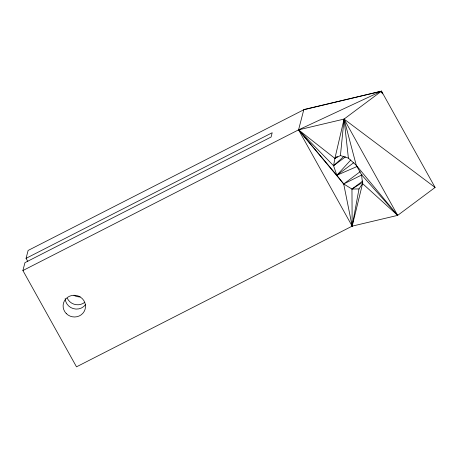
<?xml version="1.0" encoding="UTF-8"?>
<svg xmlns="http://www.w3.org/2000/svg" width="458" height="458" viewBox="0 0 458 458"><rect width="100%" height="100%" fill="white"/><g stroke="black" fill="none" stroke-linecap="round" stroke-linejoin="round"><path stroke-width="0.69" d="M22.9 270.541L298.564 129.854L344.061 119.08L356.272 165.304L361.557 174.801L362.57 183.601L358.998 188.914L351.962 189.045L343.706 183.967L336.848 175.277L333.567 165.744L334.901 158.394L340.431 155.554L344.061 119.08L381.503 91.165L435.1 187.459L397.659 215.374L352.156 226.143L76.497 366.835L22.9 270.541L24.95 262.646L271.079 137.034L272.195 132.728L26.066 258.341L27.806 261.466M382.356 93.884L381.503 91.165L303.831 109.554L298.564 129.854L352.156 226.143L358.998 188.914M345.481 156.865L333.567 165.744L298.564 129.854L343.706 183.967L352.156 226.143L362.57 183.601L397.659 215.374L344.061 119.08L334.901 158.394L298.564 129.854L381.503 91.165L381.869 92.545M26.066 258.341L28.115 250.452L303.78 109.76L381.503 91.165M350.805 159.985L336.848 175.277L298.564 129.854M333.567 165.744L344.05 156.212M353.868 162.59L336.848 175.277L357.045 166.512M360.16 171.698L343.706 183.967L362.112 174.767M352.156 226.143L351.962 189.045L362.742 181.013M351.962 189.045L362.782 182.227M340.431 155.554L348.395 158.13L356.272 165.304L397.659 215.374L361.557 174.801M435.1 187.459L344.061 119.08L348.395 158.13M80.15 296.887A11.232 10.837 14.6 0 1 73.95 295.358M84.558 302.469A11.232 10.837 14.6 0 1 67.252 298.198M85.577 304.57A11.232 10.837 14.6 0 1 73.274 308.618A11.232 10.837 14.6 0 1 65.162 298.564M337.168 156.699L334.901 158.394L337.225 156.728M66.25 313.535A11.232 10.837 14.6 0 0 85.085 309.299A11.232 10.837 14.6 0 0 71.591 295.542A11.232 10.837 14.6 0 0 66.25 313.535"/></g></svg>
